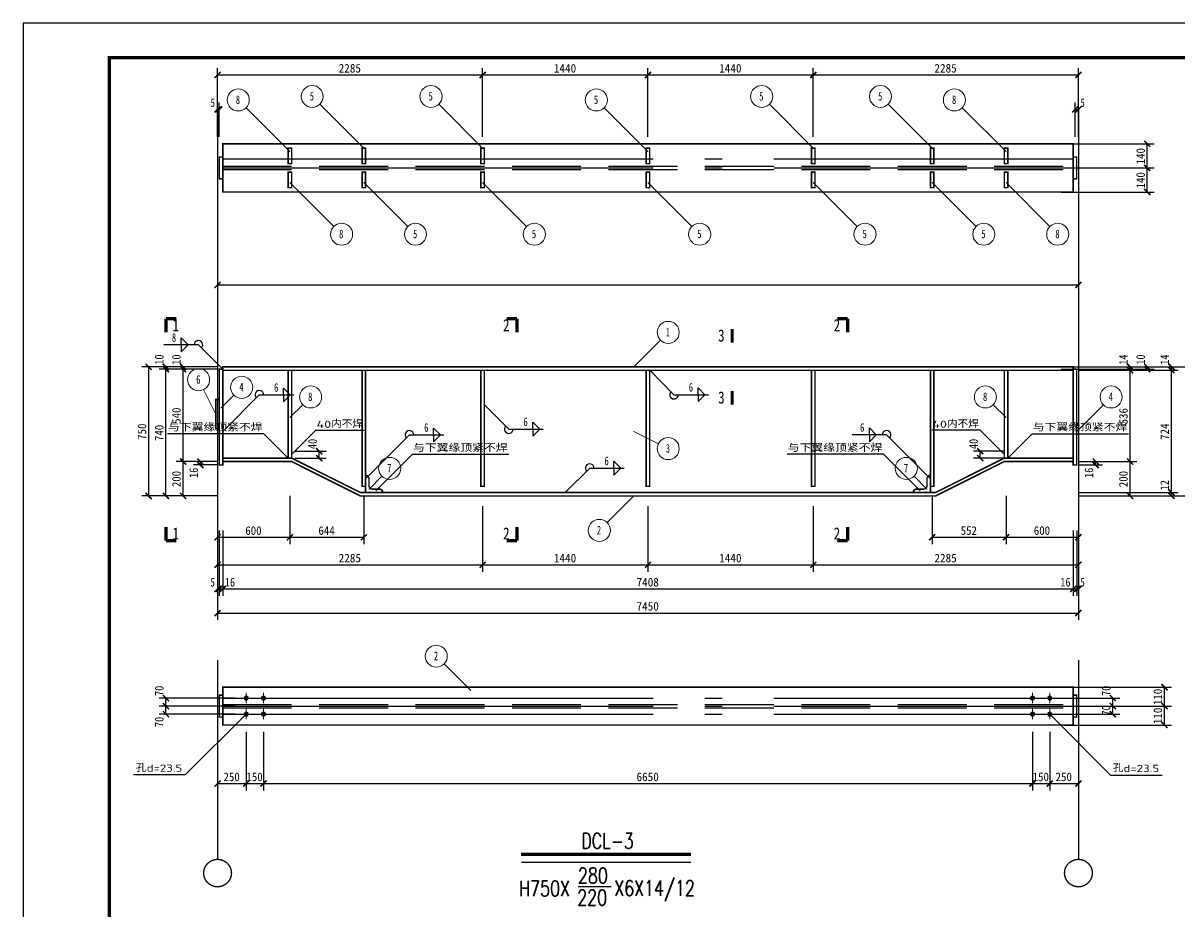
# Model space of a CAD drawing. Extents: x 69728788 to 150163257, y 20675998 to 43663798.
# Drawn here: x 75041786 to 75075370, y 20778925 to 20804739 of the extents above; entities that cross this region are included whole.
import ezdxf
from ezdxf.enums import TextEntityAlignment as Align

# ---------------------------------------------------------------- set-up
doc = ezdxf.new("R2010")
doc.units = 0
doc.header["$LTSCALE"] = 1000
doc.header["$MEASUREMENT"] = 0
doc.linetypes.add('2', pattern=[16, 12.5, -1.5, 0.5, -1.5])
doc.linetypes.add('5', pattern=[5.6, 2, -0.8, 2, -0.8])
doc.layers.get('0').update_dxf_attribs({"linetype": 'CONTINUOUS'})
for name, color, linetype in [('10', 7, 'CONTINUOUS'), ('320', 2, 'CONTINUOUS'), ('AXIS', 3, 'CONTINUOUS'), ('PUB_TITLE', 4, 'CONTINUOUS'), ('TC', 151, 'CONTINUOUS'), ('字符串标注', 253, 'CONTINUOUS'), ('尺寸标注', 253, 'CONTINUOUS'), ('焊缝标注', 253, 'CONTINUOUS'), ('螺栓孔标注', 253, 'CONTINUOUS'), ('详图符号', 253, '2')]:
    doc.layers.add(name, color=color, linetype=linetype)
doc.layers.add('图框外框__细线', color=9, linetype='CONTINUOUS', lineweight=18)
doc.layers.add('编号标注', color=9, linetype='CONTINUOUS', lineweight=18)
doc.styles.add('DIM_FONT', font='SIMPLEX.shx', dxfattribs={"width": 0.8})
doc.styles.add('PkpmHz', font='Pkpmeng', dxfattribs={"width": 0.7, "bigfont": 'hztxt'})

msp = doc.modelspace()

# ---------------------------------------------------------------- linework, layer by layer
at = {"color": 7, "linetype": 'Continuous', "lineweight": -3, "ltscale": 0.5}
msp.add_line((75057902.8, 20779659.7), (75058858, 20779659.7), dxfattribs=at)
at = {"layer": '10', "const_width": 95}
for points in [[(75045930.9, 20796155.7), (75045930.9, 20795755.7)], [(75045930.9, 20796155.7), (75046230.9, 20796155.7)], [(75056127.6, 20796155.7), (75055827.6, 20796155.7)], [(75056127.6, 20796155.7), (75056127.6, 20795755.7)], [(75065727.6, 20796155.7), (75065427.6, 20796155.7)], [(75065727.6, 20796155.7), (75065727.6, 20795755.7)], [(75062371, 20795855.7), (75062371, 20795455.7)], [(75062371, 20793655.7), (75062371, 20794055.7)], [(75045930.9, 20789705.7), (75045930.9, 20790105.7)], [(75056127.6, 20789705.7), (75056127.6, 20790105.7)], [(75065727.6, 20789705.7), (75065727.6, 20790105.7)], [(75045930.9, 20789705.7), (75046230.9, 20789705.7)], [(75056127.6, 20789705.7), (75055827.6, 20789705.7)], [(75065727.6, 20789705.7), (75065427.6, 20789705.7)]]:
    msp.add_lwpolyline(points, dxfattribs=at)
at = {"layer": '320', "color": 253, "linetype": '5'}
for p, q in [((75047580.9, 20800583.3), (75072274.3, 20800583.3)), ((75047580.9, 20800483.3), (75072274.3, 20800483.3)), ((75047580.9, 20784952.3), (75072274.3, 20784952.3)), ((75047580.9, 20784852.3), (75072274.3, 20784852.3))]:
    msp.add_line(p, q, dxfattribs=at)
at = {"layer": '320', "const_width": 45}
for points in [[(75047580.9, 20801233.3), (75072274.3, 20801233.3), (75072274.3, 20799833.3), (75047580.9, 20799833.3), (75047580.9, 20801233.3)], [(75049480.9, 20801108.3), (75049580.9, 20801108.3), (75049580.9, 20800658.3), (75049480.9, 20800658.3), (75049480.9, 20801108.3)], [(75051627.6, 20801108.3), (75051727.6, 20801108.3), (75051727.6, 20800658.3), (75051627.6, 20800658.3), (75051627.6, 20801108.3)], [(75055077.6, 20801108.3), (75055177.6, 20801108.3), (75055177.6, 20800658.3), (75055077.6, 20800658.3), (75055077.6, 20801108.3)], [(75059877.6, 20801108.3), (75059977.6, 20801108.3), (75059977.6, 20800658.3), (75059877.6, 20800658.3), (75059877.6, 20801108.3)], [(75064677.6, 20801108.3), (75064777.6, 20801108.3), (75064777.6, 20800658.3), (75064677.6, 20800658.3), (75064677.6, 20801108.3)], [(75068127.6, 20801108.3), (75068227.6, 20801108.3), (75068227.6, 20800658.3), (75068127.6, 20800658.3), (75068127.6, 20801108.3)], [(75070274.3, 20801108.3), (75070374.3, 20801108.3), (75070374.3, 20800658.3), (75070274.3, 20800658.3), (75070274.3, 20801108.3)], [(75047480.9, 20800850), (75047580.9, 20800850), (75047580.9, 20800216.7), (75047480.9, 20800216.7), (75047480.9, 20800850)], [(75072274.3, 20800850), (75072374.3, 20800850), (75072374.3, 20800216.7), (75072274.3, 20800216.7), (75072274.3, 20800850)], [(75049480.9, 20800408.3), (75049580.9, 20800408.3), (75049580.9, 20799958.3), (75049480.9, 20799958.3), (75049480.9, 20800408.3)], [(75051627.6, 20800408.3), (75051727.6, 20800408.3), (75051727.6, 20799958.3), (75051627.6, 20799958.3), (75051627.6, 20800408.3)], [(75055077.6, 20800408.3), (75055177.6, 20800408.3), (75055177.6, 20799958.3), (75055077.6, 20799958.3), (75055077.6, 20800408.3)], [(75059877.6, 20800408.3), (75059977.6, 20800408.3), (75059977.6, 20799958.3), (75059877.6, 20799958.3), (75059877.6, 20800408.3)], [(75064677.6, 20800408.3), (75064777.6, 20800408.3), (75064777.6, 20799958.3), (75064677.6, 20799958.3), (75064677.6, 20800408.3)], [(75068127.6, 20800408.3), (75068227.6, 20800408.3), (75068227.6, 20799958.3), (75068127.6, 20799958.3), (75068127.6, 20800408.3)], [(75070274.3, 20800408.3), (75070374.3, 20800408.3), (75070374.3, 20799958.3), (75070274.3, 20799958.3), (75070274.3, 20800408.3)], [(75047480.9, 20794685.7), (75047580.9, 20794685.7), (75047580.9, 20791905.7), (75047480.9, 20791905.7), (75047480.9, 20794685.7)], [(75047580.9, 20794755.7), (75072274.3, 20794755.7), (75072274.3, 20794655.7), (75047580.9, 20794655.7), (75047580.9, 20794755.7)], [(75072274.3, 20794685.7), (75072374.3, 20794685.7), (75072374.3, 20791905.7), (75072274.3, 20791905.7), (75072274.3, 20794685.7)], [(75049480.9, 20794655.7), (75049580.9, 20794655.7), (75049580.9, 20792105.7), (75049480.9, 20792105.7), (75049480.9, 20794655.7)], [(75051627.6, 20794655.7), (75051727.6, 20794655.7), (75051727.6, 20791285.7), (75051627.6, 20791285.7), (75051627.6, 20794655.7)], [(75055077.6, 20794655.7), (75055177.6, 20794655.7), (75055177.6, 20791285.7), (75055077.6, 20791285.7), (75055077.6, 20794655.7)], [(75059877.6, 20794655.7), (75059977.6, 20794655.7), (75059977.6, 20791285.7), (75059877.6, 20791285.7), (75059877.6, 20794655.7)], [(75064677.6, 20794655.7), (75064777.6, 20794655.7), (75064777.6, 20791285.7), (75064677.6, 20791285.7), (75064677.6, 20794655.7)], [(75068127.6, 20794655.7), (75068227.6, 20794655.7), (75068227.6, 20791285.7), (75068127.6, 20791285.7), (75068127.6, 20794655.7)], [(75070274.3, 20794655.7), (75070374.3, 20794655.7), (75070374.3, 20792105.7), (75070274.3, 20792105.7), (75070274.3, 20794655.7)], [(75047380.9, 20793805.7), (75047480.9, 20793805.7), (75047480.9, 20792955.7), (75047380.9, 20792955.7), (75047380.9, 20793805.7)], [(75047580.9, 20792105.7), (75049580.9, 20792105.7), (75051577.6, 20791105.7), (75068277.6, 20791105.7), (75070274.3, 20792105.7), (75072274.3, 20792105.7), (75072274.3, 20792005.7), (75070274.3, 20792005.7), (75068277.6, 20791005.7), (75051577.6, 20791005.7), (75049580.9, 20792005.7), (75047580.9, 20792005.7), (75047580.9, 20792105.7)], [(75047580.9, 20785452.3), (75072274.3, 20785452.3), (75072274.3, 20784352.3), (75047580.9, 20784352.3), (75047580.9, 20785452.3)], [(75047480.9, 20785219), (75047580.9, 20785219), (75047580.9, 20784585.6), (75047480.9, 20784585.6), (75047480.9, 20785219)], [(75072274.3, 20785219), (75072374.3, 20785219), (75072374.3, 20784585.6), (75072274.3, 20784585.6), (75072274.3, 20785219)]]:
    msp.add_lwpolyline(points, dxfattribs=at)
at = {"layer": 'AXIS', "color": 3}
msp.add_line((75056254.1, 20780369), (75061166.9, 20780369), dxfattribs=at)
at = {"layer": 'AXIS', "color": 3, "const_width": 100}
msp.add_lwpolyline([(75056241.1, 20780594.7), (75061172.7, 20780594.7)], dxfattribs=at)
at = {"layer": 'PUB_TITLE'}
msp.add_lwpolyline([(75041786, 20762739), (75130986, 20762739), (75130986, 20804739), (75041786, 20804739)], close=True, dxfattribs=at)
at = {"layer": 'PUB_TITLE', "const_width": 100}
msp.add_lwpolyline([(75044286, 20763739), (75129986, 20763739), (75129986, 20803739), (75044286, 20803739)], close=True, dxfattribs=at)
at = {"layer": '图框外框__细线', "color": 2, "const_width": 45}
for points in [[(75051727.6, 20791105.7), (75051727.6, 20791605.7)], [(75051827.6, 20791305.7), (75051827.6, 20791505.7)], [(75068027.6, 20791305.7), (75068027.6, 20791505.7)], [(75068127.6, 20791105.7), (75068127.6, 20791605.7)], [(75051727.6, 20791105.7), (75052227.6, 20791105.7)], [(75052127.6, 20791205.7), (75051927.6, 20791205.7)], [(75068127.6, 20791105.7), (75067627.6, 20791105.7)], [(75067727.6, 20791205.7), (75067927.6, 20791205.7)]]:
    msp.add_lwpolyline(points, dxfattribs=at)
at = {"layer": '图框外框__细线', "const_width": 45}
for points in [[(75051827.6, 20791505.7, 0.4142136), (75051727.6, 20791605.7, 0.4142136)], [(75068127.6, 20791605.7, 0.4142136), (75068027.6, 20791505.7, 0.4142136)], [(75051827.6, 20791305.7, 0.4142135), (75051927.6, 20791205.7, 0.4142135)], [(75052227.6, 20791105.7, 0.4142136), (75052127.6, 20791205.7, 0.4142136)], [(75067727.6, 20791205.7, 0.4142136), (75067627.6, 20791105.7, 0.4142136)], [(75067927.6, 20791205.7, 0.4142136), (75068027.6, 20791305.7, 0.4142136)]]:
    msp.add_lwpolyline(points, format="xyb", dxfattribs=at)
at = {"layer": '字符串标注'}
for p, q in [((75048773.8, 20792812.8), (75045973.8, 20792812.8)), ((75049480.9, 20792105.7), (75048773.8, 20792812.8)), ((75049580.9, 20792205.7), (75050288, 20792912.8)), ((75050288, 20792912.8), (75051688, 20792912.8)), ((75069567.2, 20792912.8), (75068167.2, 20792912.8)), ((75070274.3, 20792205.7), (75069567.2, 20792912.8)), ((75070374.3, 20792105.7), (75071081.4, 20792812.8)), ((75071081.4, 20792812.8), (75073881.4, 20792812.8)), ((75052027.6, 20791155.7), (75053088.3, 20792216.4)), ((75053088.3, 20792216.4), (75055888.3, 20792216.4)), ((75066766.9, 20792216.4), (75063966.9, 20792216.4)), ((75067827.6, 20791155.7), (75066766.9, 20792216.4))]:
    msp.add_line(p, q, dxfattribs=at)
at = {"layer": '字符串标注', "const_width": 10}
for points in [[(75049485.9, 20792105.7, 1), (75049475.9, 20792105.7, 1), (75049485.9, 20792105.7, 1)], [(75049585.9, 20792205.7, 1), (75049575.9, 20792205.7, 1), (75049585.9, 20792205.7, 1)], [(75070279.3, 20792205.7, 1), (75070269.3, 20792205.7, 1), (75070279.3, 20792205.7, 1)], [(75070379.3, 20792105.7, 1), (75070369.3, 20792105.7, 1), (75070379.3, 20792105.7, 1)], [(75052032.6, 20791155.7, 1), (75052022.6, 20791155.7, 1), (75052032.6, 20791155.7, 1)], [(75067832.6, 20791155.7, 1), (75067822.6, 20791155.7, 1), (75067832.6, 20791155.7, 1)]]:
    msp.add_lwpolyline(points, format="xyb", dxfattribs=at)
at = {"layer": '尺寸标注'}
for p, q in [((75047430.9, 20801433.3), (75047430.9, 20803433.3)), ((75047430.9, 20803233.3), (75055127.6, 20803233.3)), ((75055127.6, 20801433.3), (75055127.6, 20803433.3)), ((75055127.6, 20801433.3), (75055127.6, 20803433.3)), ((75055127.6, 20803233.3), (75059927.6, 20803233.3)), ((75059927.6, 20801433.3), (75059927.6, 20803433.3)), ((75059927.6, 20801433.3), (75059927.6, 20803433.3)), ((75059927.6, 20803233.3), (75064727.6, 20803233.3)), ((75064727.6, 20801433.3), (75064727.6, 20803433.3)), ((75064727.6, 20801433.3), (75064727.6, 20803433.3)), ((75064727.6, 20803233.3), (75072424.3, 20803233.3)), ((75072424.3, 20801433.3), (75072424.3, 20803433.3)), ((75047430.9, 20801433.3), (75047430.9, 20802433.3)), ((75047480.9, 20801433.3), (75047480.9, 20802433.3)), ((75047480.9, 20801433.3), (75047480.9, 20802433.3)), ((75072327.6, 20801433.3), (75072327.6, 20802433.3)), ((75072327.6, 20801433.3), (75072327.6, 20802433.3)), ((75072424.3, 20801433.3), (75072424.3, 20802433.3)), ((75047430.9, 20802233.3), (75047480.9, 20802233.3)), ((75072327.6, 20802233.3), (75072424.3, 20802233.3)), ((75071924.3, 20801233.3), (75074624.3, 20801233.3)), ((75072224.3, 20801233.3), (75074124.3, 20801233.3)), ((75074424.3, 20800533.3), (75074424.3, 20801233.3)), ((75071924.3, 20800533.3), (75074624.3, 20800533.3)), ((75071924.3, 20800533.3), (75074624.3, 20800533.3)), ((75072224.3, 20800533.3), (75074124.3, 20800533.3)), ((75074424.3, 20799833.3), (75074424.3, 20800533.3)), ((75071924.3, 20799833.3), (75074624.3, 20799833.3)), ((75047430.9, 20799633.3), (75047430.9, 20796933.3)), ((75072424.3, 20799633.3), (75072424.3, 20796933.3)), ((75047430.9, 20797133.3), (75049127.6, 20797133.3)), ((75049127.6, 20797133.3), (75051527.6, 20797133.3)), ((75051527.6, 20797133.3), (75070324.3, 20797133.3)), ((75070324.3, 20797133.3), (75072424.3, 20797133.3)), ((75047430.9, 20794755.7), (75045230.9, 20794755.7)), ((75045430.9, 20791005.7), (75045430.9, 20794755.7)), ((75047430.9, 20794755.7), (75045730.9, 20794755.7)), ((75045930.9, 20794685.7), (75045930.9, 20794755.7)), ((75047430.9, 20794755.7), (75046230.9, 20794755.7)), ((75046430.9, 20794685.7), (75046430.9, 20794755.7)), ((75071924.3, 20794755.7), (75074624.3, 20794755.7)), ((75072424.3, 20794755.7), (75075324.3, 20794755.7)), ((75072424.3, 20794755.7), (75074124.3, 20794755.7)), ((75072924.3, 20794755.7), (75076124.3, 20794755.7)), ((75073924.3, 20794655.7), (75073924.3, 20794755.7)), ((75074424.3, 20794685.7), (75074424.3, 20794755.7)), ((75075124.3, 20794655.7), (75075124.3, 20794755.7)), ((75047430.9, 20794685.7), (75045730.9, 20794685.7)), ((75047430.9, 20794685.7), (75045730.9, 20794685.7)), ((75045930.9, 20791005.7), (75045930.9, 20794685.7)), ((75047430.9, 20794685.7), (75046230.9, 20794685.7)), ((75047430.9, 20794685.7), (75046230.9, 20794685.7)), ((75046430.9, 20792005.7), (75046430.9, 20794685.7)), ((75071924.3, 20794685.7), (75074624.3, 20794685.7)), ((75072424.3, 20794655.7), (75075324.3, 20794655.7)), ((75072424.3, 20794655.7), (75075324.3, 20794655.7)), ((75072424.3, 20794655.7), (75074124.3, 20794655.7)), ((75072424.3, 20794655.7), (75074124.3, 20794655.7)), ((75073924.3, 20792005.7), (75073924.3, 20794655.7)), ((75075124.3, 20791105.7), (75075124.3, 20794655.7)), ((75049680.9, 20792305.7), (75050580.9, 20792305.7)), ((75049680.9, 20792105.7), (75050580.9, 20792105.7)), ((75050380.9, 20792105.7), (75050380.9, 20792305.7)), ((75070274.3, 20792305.7), (75069374.3, 20792305.7)), ((75070274.3, 20792105.7), (75069374.3, 20792105.7)), ((75069574.3, 20792105.7), (75069574.3, 20792305.7)), ((75047430.9, 20792005.7), (75046230.9, 20792005.7)), ((75047430.9, 20792005.7), (75046230.9, 20792005.7)), ((75046430.9, 20791005.7), (75046430.9, 20792005.7)), ((75047430.9, 20792005.7), (75046730.9, 20792005.7)), ((75047430.9, 20791905.7), (75046730.9, 20791905.7)), ((75046930.9, 20791905.7), (75046930.9, 20792005.7)), ((75072424.3, 20792005.7), (75074124.3, 20792005.7)), ((75072424.3, 20792005.7), (75074124.3, 20792005.7)), ((75072424.3, 20792005.7), (75073124.3, 20792005.7)), ((75072424.3, 20791905.7), (75073124.3, 20791905.7)), ((75072924.3, 20791905.7), (75072924.3, 20792005.7)), ((75073924.3, 20791005.7), (75073924.3, 20792005.7)), ((75072424.3, 20791105.7), (75075324.3, 20791105.7)), ((75072424.3, 20791105.7), (75075324.3, 20791105.7)), ((75075124.3, 20791005.7), (75075124.3, 20791105.7)), ((75047430.9, 20791005.7), (75045230.9, 20791005.7)), ((75047430.9, 20791005.7), (75045730.9, 20791005.7)), ((75047430.9, 20791005.7), (75046230.9, 20791005.7)), ((75047430.9, 20791005.7), (75047430.9, 20789605.7)), ((75047430.9, 20790705.7), (75047430.9, 20788805.7)), ((75049530.9, 20791005.7), (75049530.9, 20789605.7)), ((75049530.9, 20791005.7), (75049530.9, 20789605.7)), ((75051677.6, 20791005.7), (75051677.6, 20789605.7)), ((75055127.6, 20790705.7), (75055127.6, 20788805.7)), ((75055127.6, 20790705.7), (75055127.6, 20788805.7)), ((75059927.6, 20790705.7), (75059927.6, 20788805.7)), ((75059927.6, 20790705.7), (75059927.6, 20788805.7)), ((75064727.6, 20790705.7), (75064727.6, 20788805.7)), ((75064727.6, 20790705.7), (75064727.6, 20788805.7)), ((75068177.6, 20791005.7), (75068177.6, 20789605.7)), ((75070324.3, 20791005.7), (75070324.3, 20789605.7)), ((75070324.3, 20791005.7), (75070324.3, 20789605.7)), ((75072424.3, 20791005.7), (75072424.3, 20789605.7)), ((75072424.3, 20791005.7), (75075324.3, 20791005.7)), ((75072424.3, 20791005.7), (75074124.3, 20791005.7)), ((75072424.3, 20790705.7), (75072424.3, 20788805.7)), ((75072924.3, 20791005.7), (75076124.3, 20791005.7)), ((75047430.9, 20790005.7), (75047430.9, 20788105.7)), ((75047480.9, 20790005.7), (75047480.9, 20788105.7)), ((75047480.9, 20790005.7), (75047480.9, 20788105.7)), ((75047580.9, 20790005.7), (75047580.9, 20788105.7)), ((75047580.9, 20790005.7), (75047580.9, 20788105.7)), ((75072274.3, 20790005.7), (75072274.3, 20788105.7)), ((75072274.3, 20790005.7), (75072274.3, 20788105.7)), ((75072374.3, 20790005.7), (75072374.3, 20788105.7)), ((75072374.3, 20790005.7), (75072374.3, 20788105.7)), ((75072424.3, 20790005.7), (75072424.3, 20788105.7)), ((75047430.9, 20789805.7), (75049530.9, 20789805.7)), ((75049530.9, 20789805.7), (75051677.6, 20789805.7)), ((75068177.6, 20789805.7), (75070324.3, 20789805.7)), ((75070324.3, 20789805.7), (75072424.3, 20789805.7)), ((75047430.9, 20789305.7), (75047430.9, 20787405.7)), ((75047430.9, 20789005.7), (75055127.6, 20789005.7)), ((75055127.6, 20789005.7), (75059927.6, 20789005.7)), ((75059927.6, 20789005.7), (75064727.6, 20789005.7)), ((75064727.6, 20789005.7), (75072424.3, 20789005.7)), ((75072424.3, 20789305.7), (75072424.3, 20787405.7)), ((75047430.9, 20788305.7), (75047480.9, 20788305.7)), ((75047480.9, 20788305.7), (75047580.9, 20788305.7)), ((75047580.9, 20788305.7), (75072274.3, 20788305.7)), ((75072274.3, 20788305.7), (75072374.3, 20788305.7)), ((75072374.3, 20788305.7), (75072424.3, 20788305.7)), ((75047430.9, 20787605.7), (75072424.3, 20787605.7)), ((75072024.3, 20785452.3), (75075124.3, 20785452.3)), ((75074924.3, 20784902.3), (75074924.3, 20785452.3)), ((75047930.9, 20785135.6), (75045730.9, 20785135.6)), ((75045930.9, 20784902.3), (75045930.9, 20785135.6)), ((75071924.3, 20785135.6), (75073624.3, 20785135.6)), ((75073424.3, 20784902.3), (75073424.3, 20785135.6)), ((75047930.9, 20784902.3), (75045730.9, 20784902.3)), ((75047930.9, 20784902.3), (75045730.9, 20784902.3)), ((75047930.9, 20784669), (75045730.9, 20784669)), ((75045930.9, 20784669), (75045930.9, 20784902.3)), ((75071924.3, 20784902.3), (75073624.3, 20784902.3)), ((75071924.3, 20784902.3), (75073624.3, 20784902.3)), ((75071924.3, 20784669), (75073624.3, 20784669)), ((75072024.3, 20784902.3), (75075124.3, 20784902.3)), ((75072024.3, 20784902.3), (75075124.3, 20784902.3)), ((75073424.3, 20784669), (75073424.3, 20784902.3)), ((75074924.3, 20784352.3), (75074924.3, 20784902.3)), ((75072024.3, 20784352.3), (75075124.3, 20784352.3)), ((75047430.9, 20784152.3), (75047430.9, 20782452.3)), ((75048264.3, 20784152.3), (75048264.3, 20782452.3)), ((75048264.3, 20784152.3), (75048264.3, 20782452.3)), ((75048764.3, 20784152.3), (75048764.3, 20782452.3)), ((75048764.3, 20784152.3), (75048764.3, 20782452.3)), ((75071090.9, 20784152.3), (75071090.9, 20782452.3)), ((75071090.9, 20784152.3), (75071090.9, 20782452.3)), ((75071590.9, 20784152.3), (75071590.9, 20782452.3)), ((75071590.9, 20784152.3), (75071590.9, 20782452.3)), ((75072424.3, 20784152.3), (75072424.3, 20782452.3)), ((75047430.9, 20782652.3), (75048264.3, 20782652.3)), ((75048264.3, 20782652.3), (75048764.3, 20782652.3)), ((75048764.3, 20782652.3), (75071090.9, 20782652.3)), ((75071090.9, 20782652.3), (75071590.9, 20782652.3)), ((75071590.9, 20782652.3), (75072424.3, 20782652.3))]:
    msp.add_line(p, q, dxfattribs=at)
at = {"layer": '尺寸标注', "const_width": 45}
for points in [[(75047342.5, 20803144.9), (75047519.3, 20803321.7)], [(75055039.2, 20803144.9), (75055216, 20803321.7)], [(75055039.2, 20803144.9), (75055216, 20803321.7)], [(75059839.2, 20803144.9), (75060016, 20803321.7)], [(75059839.2, 20803144.9), (75060016, 20803321.7)], [(75064639.2, 20803144.9), (75064816, 20803321.7)], [(75064639.2, 20803144.9), (75064816, 20803321.7)], [(75072335.9, 20803144.9), (75072512.7, 20803321.7)], [(75047342.5, 20802144.9), (75047519.3, 20802321.7)], [(75047392.5, 20802144.9), (75047569.3, 20802321.7)], [(75047392.5, 20802144.9), (75047569.3, 20802321.7)], [(75072239.2, 20802144.9), (75072416, 20802321.7)], [(75072239.2, 20802144.9), (75072416, 20802321.7)], [(75072335.9, 20802144.9), (75072512.7, 20802321.7)], [(75074335.9, 20801321.7), (75074512.7, 20801144.9)], [(75074335.9, 20800621.7), (75074512.7, 20800444.9)], [(75074335.9, 20800621.7), (75074512.7, 20800444.9)], [(75074335.9, 20799921.7), (75074512.7, 20799744.9)], [(75047342.5, 20797044.9), (75047519.3, 20797221.7)], [(75072335.9, 20797044.9), (75072512.7, 20797221.7)], [(75045342.5, 20794844.1), (75045519.3, 20794667.3)], [(75045842.5, 20794844.1), (75046019.3, 20794667.3)], [(75045842.5, 20794774.1), (75046019.3, 20794597.3)], [(75045842.5, 20794774.1), (75046019.3, 20794597.3)], [(75046342.5, 20794844.1), (75046519.3, 20794667.3)], [(75046342.5, 20794774.1), (75046519.3, 20794597.3)], [(75046342.5, 20794774.1), (75046519.3, 20794597.3)], [(75073835.9, 20794844.1), (75074012.7, 20794667.3)], [(75073835.9, 20794744.1), (75074012.7, 20794567.3)], [(75073835.9, 20794744.1), (75074012.7, 20794567.3)], [(75074335.9, 20794844.1), (75074512.7, 20794667.3)], [(75074335.9, 20794774.1), (75074512.7, 20794597.3)], [(75075035.9, 20794844.1), (75075212.7, 20794667.3)], [(75075035.9, 20794744.1), (75075212.7, 20794567.3)], [(75075035.9, 20794744.1), (75075212.7, 20794567.3)], [(75050292.5, 20792394.1), (75050469.3, 20792217.3)], [(75069485.9, 20792394.1), (75069662.7, 20792217.3)], [(75046342.5, 20792094.1), (75046519.3, 20791917.3)], [(75046342.5, 20792094.1), (75046519.3, 20791917.3)], [(75046842.5, 20792094.1), (75047019.3, 20791917.3)], [(75046842.5, 20791994.1), (75047019.3, 20791817.3)], [(75050292.5, 20792194.1), (75050469.3, 20792017.3)], [(75069485.9, 20792194.1), (75069662.7, 20792017.3)], [(75072835.9, 20792094.1), (75073012.7, 20791917.3)], [(75072835.9, 20791994.1), (75073012.7, 20791817.3)], [(75073835.9, 20792094.1), (75074012.7, 20791917.3)], [(75073835.9, 20792094.1), (75074012.7, 20791917.3)], [(75045342.5, 20791094.1), (75045519.3, 20790917.3)], [(75045842.5, 20791094.1), (75046019.3, 20790917.3)], [(75046342.5, 20791094.1), (75046519.3, 20790917.3)], [(75073835.9, 20791094.1), (75074012.7, 20790917.3)], [(75075035.9, 20791194.1), (75075212.7, 20791017.3)], [(75075035.9, 20791194.1), (75075212.7, 20791017.3)], [(75075035.9, 20791094.1), (75075212.7, 20790917.3)], [(75047342.5, 20789717.3), (75047519.3, 20789894.1)], [(75049442.5, 20789717.3), (75049619.3, 20789894.1)], [(75049442.5, 20789717.3), (75049619.3, 20789894.1)], [(75051589.2, 20789717.3), (75051766, 20789894.1)], [(75068089.2, 20789717.3), (75068266, 20789894.1)], [(75070235.9, 20789717.3), (75070412.7, 20789894.1)], [(75070235.9, 20789717.3), (75070412.7, 20789894.1)], [(75072335.9, 20789717.3), (75072512.7, 20789894.1)], [(75047342.5, 20788917.3), (75047519.3, 20789094.1)], [(75055039.2, 20788917.3), (75055216, 20789094.1)], [(75055039.2, 20788917.3), (75055216, 20789094.1)], [(75059839.2, 20788917.3), (75060016, 20789094.1)], [(75059839.2, 20788917.3), (75060016, 20789094.1)], [(75064639.2, 20788917.3), (75064816, 20789094.1)], [(75064639.2, 20788917.3), (75064816, 20789094.1)], [(75072335.9, 20788917.3), (75072512.7, 20789094.1)], [(75047342.5, 20788217.3), (75047519.3, 20788394.1)], [(75047392.5, 20788217.3), (75047569.3, 20788394.1)], [(75047392.5, 20788217.3), (75047569.3, 20788394.1)], [(75047492.5, 20788217.3), (75047669.3, 20788394.1)], [(75047492.5, 20788217.3), (75047669.3, 20788394.1)], [(75072185.9, 20788217.3), (75072362.7, 20788394.1)], [(75072185.9, 20788217.3), (75072362.7, 20788394.1)], [(75072285.9, 20788217.3), (75072462.7, 20788394.1)], [(75072285.9, 20788217.3), (75072462.7, 20788394.1)], [(75072335.9, 20788217.3), (75072512.7, 20788394.1)], [(75047342.5, 20787517.3), (75047519.3, 20787694.1)], [(75072335.9, 20787517.3), (75072512.7, 20787694.1)], [(75074835.9, 20785540.7), (75075012.7, 20785363.9)], [(75045842.5, 20785224), (75046019.3, 20785047.3)], [(75045842.5, 20784990.7), (75046019.3, 20784813.9)], [(75045842.5, 20784990.7), (75046019.3, 20784813.9)], [(75073335.9, 20785224), (75073512.7, 20785047.3)], [(75073335.9, 20784990.7), (75073512.7, 20784813.9)], [(75073335.9, 20784990.7), (75073512.7, 20784813.9)], [(75074835.9, 20784990.7), (75075012.7, 20784813.9)], [(75074835.9, 20784990.7), (75075012.7, 20784813.9)], [(75045842.5, 20784757.4), (75046019.3, 20784580.6)], [(75073335.9, 20784757.4), (75073512.7, 20784580.6)], [(75074835.9, 20784440.7), (75075012.7, 20784263.9)], [(75047342.5, 20782563.9), (75047519.3, 20782740.7)], [(75048175.9, 20782563.9), (75048352.7, 20782740.7)], [(75048175.9, 20782563.9), (75048352.7, 20782740.7)], [(75048675.9, 20782563.9), (75048852.7, 20782740.7)], [(75048675.9, 20782563.9), (75048852.7, 20782740.7)], [(75071002.5, 20782563.9), (75071179.3, 20782740.7)], [(75071002.5, 20782563.9), (75071179.3, 20782740.7)], [(75071502.5, 20782563.9), (75071679.3, 20782740.7)], [(75071502.5, 20782563.9), (75071679.3, 20782740.7)], [(75072335.9, 20782563.9), (75072512.7, 20782740.7)]]:
    msp.add_lwpolyline(points, dxfattribs=at)
at = {"layer": '焊缝标注'}
for p, q in [((75046874.7, 20795393.7), (75045874.7, 20795393.7)), ((75046574.7, 20795393.7), (75046374.7, 20795593.7)), ((75046374.7, 20795393.7), (75046374.7, 20795593.7)), ((75046574.7, 20795393.7), (75046374.7, 20795193.7)), ((75046374.7, 20795393.7), (75046374.7, 20795193.7)), ((75047580.9, 20794685.7), (75046874.7, 20795393.7)), ((75059977.6, 20794655.7), (75060682.7, 20793946.6)), ((75049342, 20794140.9), (75049542, 20793940.9)), ((75049342, 20793940.9), (75049342, 20794140.9)), ((75061382.7, 20794146.6), (75061582.7, 20793946.6)), ((75061382.7, 20793946.6), (75061382.7, 20794146.6)), ((75047580.9, 20792880.7), (75048642, 20793940.9)), ((75048642, 20793940.9), (75049642, 20793940.9)), ((75049342, 20793740.9), (75049542, 20793940.9)), ((75049342, 20793940.9), (75049342, 20793740.9)), ((75060682.7, 20793946.6), (75061682.7, 20793946.6)), ((75061382.7, 20793746.6), (75061582.7, 20793946.6)), ((75061382.7, 20793946.6), (75061382.7, 20793746.6)), ((75055177.6, 20793655.7), (75055882.7, 20792946.6)), ((75056582.7, 20793146.6), (75056782.7, 20792946.6)), ((75056582.7, 20792946.6), (75056582.7, 20793146.6)), ((75051727.6, 20791505.7), (75053000.9, 20792778)), ((75053000.9, 20792778), (75054000.9, 20792778)), ((75053700.9, 20792978), (75053900.9, 20792778)), ((75053700.9, 20792778), (75053700.9, 20792978)), ((75053700.9, 20792578), (75053900.9, 20792778)), ((75053700.9, 20792778), (75053700.9, 20792578)), ((75055882.7, 20792946.6), (75056882.7, 20792946.6)), ((75056582.7, 20792746.6), (75056782.7, 20792946.6)), ((75056582.7, 20792946.6), (75056582.7, 20792746.6)), ((75066856.3, 20792780), (75065856.3, 20792780)), ((75066556.3, 20792780), (75066356.3, 20792980)), ((75066356.3, 20792780), (75066356.3, 20792980)), ((75066556.3, 20792780), (75066356.3, 20792580)), ((75066356.3, 20792780), (75066356.3, 20792580)), ((75068127.6, 20791505.7), (75066856.3, 20792780)), ((75057527.6, 20791105.7), (75058235, 20791812.5)), ((75058235, 20791812.5), (75059235, 20791812.5)), ((75058935, 20792012.5), (75059135, 20791812.5)), ((75058935, 20791812.5), (75058935, 20792012.5)), ((75058935, 20791612.5), (75059135, 20791812.5)), ((75058935, 20791812.5), (75058935, 20791612.5))]:
    msp.add_line(p, q, dxfattribs=at)
at = {"layer": '焊缝标注', "const_width": 75}
for points in [[(75048301.8, 20785135.6, 1), (75048226.8, 20785135.6, 1), (75048301.8, 20785135.6, 1)], [(75048301.8, 20785135.6, 1), (75048226.8, 20785135.6, 1), (75048301.8, 20785135.6, 1)], [(75048801.8, 20785135.6, 1), (75048726.8, 20785135.6, 1), (75048801.8, 20785135.6, 1)], [(75048801.8, 20785135.6, 1), (75048726.8, 20785135.6, 1), (75048801.8, 20785135.6, 1)], [(75071128.4, 20785135.6, 1), (75071053.4, 20785135.6, 1), (75071128.4, 20785135.6, 1)], [(75071128.4, 20785135.6, 1), (75071053.4, 20785135.6, 1), (75071128.4, 20785135.6, 1)], [(75071628.4, 20785135.6, 1), (75071553.4, 20785135.6, 1), (75071628.4, 20785135.6, 1)], [(75071628.4, 20785135.6, 1), (75071553.4, 20785135.6, 1), (75071628.4, 20785135.6, 1)], [(75048301.8, 20784669, 1), (75048226.8, 20784669, 1), (75048301.8, 20784669, 1)], [(75048301.8, 20784669, 1), (75048226.8, 20784669, 1), (75048301.8, 20784669, 1)], [(75048801.8, 20784669, 1), (75048726.8, 20784669, 1), (75048801.8, 20784669, 1)], [(75048801.8, 20784669, 1), (75048726.8, 20784669, 1), (75048801.8, 20784669, 1)], [(75071128.4, 20784669, 1), (75071053.4, 20784669, 1), (75071128.4, 20784669, 1)], [(75071128.4, 20784669, 1), (75071053.4, 20784669, 1), (75071128.4, 20784669, 1)], [(75071628.4, 20784669, 1), (75071553.4, 20784669, 1), (75071628.4, 20784669, 1)], [(75071628.4, 20784669, 1), (75071553.4, 20784669, 1), (75071628.4, 20784669, 1)]]:
    msp.add_lwpolyline(points, format="xyb", dxfattribs=at)
at = {"layer": '焊缝标注'}
for centre, start, end in [((75046874.7, 20795393.7), 314.93158, 180), ((75048642, 20793940.9), 0, 224.97719), ((75060682.7, 20793946.6), 134.84034, 0), ((75055882.7, 20792946.6), 134.84034, 0), ((75053000.9, 20792778), 0, 224.97719), ((75066856.3, 20792780), 314.93155, 180), ((75058235, 20791812.5), 0, 224.97719)]:
    msp.add_arc(centre, 125, start, end, dxfattribs=at)
for points in [[(75047580.9, 20794685.7), (75047520.9, 20794767.1), (75047499.7, 20794745.9)], [(75059977.6, 20794655.7), (75060037.5, 20794574.2), (75060058.7, 20794595.4)], [(75055177.6, 20793655.7), (75055237.5, 20793574.2), (75055258.7, 20793595.4)], [(75047580.9, 20792880.7), (75047662.3, 20792940.8), (75047641.1, 20792962)], [(75051727.6, 20791505.7), (75051808.9, 20791565.8), (75051787.7, 20791587)], [(75068127.6, 20791505.7), (75068067.6, 20791587.1), (75068046.4, 20791565.9)], [(75057527.6, 20791105.7), (75057608.9, 20791165.8), (75057587.7, 20791187)]]:
    msp.add_solid(points, dxfattribs=at)
at = {"layer": '编号标注'}
for p, q in [((75049530.9, 20801008.3), (75048257.2, 20802282.1)), ((75051677.6, 20801108.3), (75050403.9, 20802382.1)), ((75055127.6, 20801108.3), (75053853.9, 20802382.1)), ((75059927.6, 20801008.3), (75058653.9, 20802282.1)), ((75064727.6, 20801108.3), (75063453.9, 20802382.1)), ((75068177.6, 20801108.3), (75066903.9, 20802382.1)), ((75070324.3, 20801008.3), (75069050.5, 20802282.1)), ((75049110.9, 20800800), (75049410.9, 20800800)), ((75049110.9, 20800800), (75049410.9, 20800800)), ((75070444.3, 20800800), (75070744.3, 20800800)), ((75049530.9, 20800108.3), (75050804.7, 20798834.6)), ((75051677.6, 20800108.3), (75052951.3, 20798834.6)), ((75055127.6, 20800108.3), (75056401.3, 20798834.6)), ((75059927.6, 20800108.3), (75061201.3, 20798834.6)), ((75064727.6, 20800108.3), (75066001.3, 20798834.6)), ((75068177.6, 20800108.3), (75069451.3, 20798834.6)), ((75070324.3, 20800108.3), (75071598, 20798834.6)), ((75059514.3, 20794755.7), (75060288, 20795529.4)), ((75047380.9, 20793380.7), (75047024, 20794094.5)), ((75047530.9, 20793560.7), (75047904.7, 20793934.4)), ((75049530.9, 20793280.7), (75049904.7, 20793654.4)), ((75070324.3, 20793280.7), (75069950.5, 20793654.4)), ((75072374.3, 20792880.7), (75073148, 20793654.4)), ((75059514.3, 20792880.7), (75060228, 20792523.8)), ((75051827.6, 20791205.7), (75052201.3, 20791579.4)), ((75068027.6, 20791205.7), (75067653.9, 20791579.4)), ((75059514.3, 20791005.7), (75058740.5, 20790232)), ((75054780.9, 20785352.3), (75054007.2, 20786126)), ((75048114.3, 20785135.6), (75048414.3, 20785135.6)), ((75048264.3, 20785285.6), (75048264.3, 20784985.6)), ((75048614.3, 20785135.6), (75048914.3, 20785135.6)), ((75048764.3, 20785285.6), (75048764.3, 20784985.6)), ((75070940.9, 20785135.6), (75071240.9, 20785135.6)), ((75071090.9, 20785285.6), (75071090.9, 20784985.6)), ((75071440.9, 20785135.6), (75071740.9, 20785135.6)), ((75071590.9, 20785285.6), (75071590.9, 20784985.6)), ((75048114.3, 20784669), (75048414.3, 20784669)), ((75048264.3, 20784819), (75048264.3, 20784519)), ((75048614.3, 20784669), (75048914.3, 20784669)), ((75048764.3, 20784819), (75048764.3, 20784519)), ((75070940.9, 20784669), (75071240.9, 20784669)), ((75071090.9, 20784819), (75071090.9, 20784519)), ((75071440.9, 20784669), (75071740.9, 20784669)), ((75071590.9, 20784819), (75071590.9, 20784519))]:
    msp.add_line(p, q, dxfattribs=at)
at = {"layer": '编号标注', "const_width": 10}
for points in [[(75051682.6, 20801108.3, 1), (75051672.6, 20801108.3, 1), (75051682.6, 20801108.3, 1)], [(75055132.6, 20801108.3, 1), (75055122.6, 20801108.3, 1), (75055132.6, 20801108.3, 1)], [(75064732.6, 20801108.3, 1), (75064722.6, 20801108.3, 1), (75064732.6, 20801108.3, 1)], [(75068182.6, 20801108.3, 1), (75068172.6, 20801108.3, 1), (75068182.6, 20801108.3, 1)], [(75049535.9, 20801008.3, 1), (75049525.9, 20801008.3, 1), (75049535.9, 20801008.3, 1)], [(75059932.6, 20801008.3, 1), (75059922.6, 20801008.3, 1), (75059932.6, 20801008.3, 1)], [(75070329.3, 20801008.3, 1), (75070319.3, 20801008.3, 1), (75070329.3, 20801008.3, 1)], [(75049535.9, 20800108.3, 1), (75049525.9, 20800108.3, 1), (75049535.9, 20800108.3, 1)], [(75051682.6, 20800108.3, 1), (75051672.6, 20800108.3, 1), (75051682.6, 20800108.3, 1)], [(75055132.6, 20800108.3, 1), (75055122.6, 20800108.3, 1), (75055132.6, 20800108.3, 1)], [(75059932.6, 20800108.3, 1), (75059922.6, 20800108.3, 1), (75059932.6, 20800108.3, 1)], [(75064732.6, 20800108.3, 1), (75064722.6, 20800108.3, 1), (75064732.6, 20800108.3, 1)], [(75068182.6, 20800108.3, 1), (75068172.6, 20800108.3, 1), (75068182.6, 20800108.3, 1)], [(75070329.3, 20800108.3, 1), (75070319.3, 20800108.3, 1), (75070329.3, 20800108.3, 1)], [(75059519.3, 20794755.7, 1), (75059509.3, 20794755.7, 1), (75059519.3, 20794755.7, 1)], [(75047385.9, 20793380.7, 1), (75047375.9, 20793380.7, 1), (75047385.9, 20793380.7, 1)], [(75047535.9, 20793560.7, 1), (75047525.9, 20793560.7, 1), (75047535.9, 20793560.7, 1)], [(75049535.9, 20793280.7, 1), (75049525.9, 20793280.7, 1), (75049535.9, 20793280.7, 1)], [(75070329.3, 20793280.7, 1), (75070319.3, 20793280.7, 1), (75070329.3, 20793280.7, 1)], [(75059519.3, 20792880.7, 1), (75059509.3, 20792880.7, 1), (75059519.3, 20792880.7, 1)], [(75072379.3, 20792880.7, 1), (75072369.3, 20792880.7, 1), (75072379.3, 20792880.7, 1)], [(75051832.6, 20791205.7, 1), (75051822.6, 20791205.7, 1), (75051832.6, 20791205.7, 1)], [(75059519.3, 20791005.7, 1), (75059509.3, 20791005.7, 1), (75059519.3, 20791005.7, 1)], [(75068032.6, 20791205.7, 1), (75068022.6, 20791205.7, 1), (75068032.6, 20791205.7, 1)], [(75054785.9, 20785352.3, 1), (75054775.9, 20785352.3, 1), (75054785.9, 20785352.3, 1)]]:
    msp.add_lwpolyline(points, format="xyb", dxfattribs=at)
at = {"layer": '编号标注'}
for centre in [(75048030.9, 20802508.3), (75050177.6, 20802608.3), (75053627.6, 20802608.3), (75058427.6, 20802508.3), (75063227.6, 20802608.3), (75066677.6, 20802608.3), (75068824.3, 20802508.3), (75051030.9, 20798608.3), (75053177.6, 20798608.3), (75056627.6, 20798608.3), (75061427.6, 20798608.3), (75066227.6, 20798608.3), (75069677.6, 20798608.3), (75071824.3, 20798608.3), (75060514.3, 20795755.7), (75046880.9, 20794380.7), (75048130.9, 20794160.7), (75050130.9, 20793880.7), (75069724.3, 20793880.7), (75073374.3, 20793880.7), (75060514.3, 20792380.7), (75052427.6, 20791805.7), (75067427.6, 20791805.7), (75058514.3, 20790005.7), (75053780.9, 20786352.3)]:
    msp.add_circle(centre, 320, dxfattribs=at)
at = {"layer": '螺栓孔标注'}
for p, q in [((75048264.3, 20784669), (75046493, 20782904.7)), ((75071590.9, 20784669), (75073353.8, 20782896.3)), ((75046493, 20782904.7), (75044993, 20782904.7)), ((75073353.8, 20782896.3), (75074853.8, 20782896.3))]:
    msp.add_line(p, q, dxfattribs=at)
at = {"layer": '螺栓孔标注', "const_width": 10}
for points in [[(75048269.3, 20784669, 1), (75048259.3, 20784669, 1), (75048269.3, 20784669, 1)], [(75071595.9, 20784669, 1), (75071585.9, 20784669, 1), (75071595.9, 20784669, 1)]]:
    msp.add_lwpolyline(points, format="xyb", dxfattribs=at)
at = {"layer": '详图符号'}
for p, q in [((75047430.9, 20802233.3), (75047430.9, 20780452.3)), ((75072424.3, 20802233.3), (75072424.3, 20780452.3)), ((75047580.9, 20800800), (75072274.3, 20800800)), ((75047580.9, 20800533.3), (75072274.3, 20800533.3)), ((75047580.9, 20785135.6), (75072274.3, 20785135.6)), ((75047580.9, 20784902.3), (75072274.3, 20784902.3)), ((75047580.9, 20784669), (75072274.3, 20784669))]:
    msp.add_line(p, q, dxfattribs=at)
for centre in [(75047430.9, 20780052.3), (75072424.3, 20780052.3)]:
    msp.add_circle(centre, 400, dxfattribs=at)

# ---------------------------------------------------------------- texts
at = {"layer": '10'}
for s, width, p, p2 in [('1', 2.807999, (75046122.9, 20795791.2), (75046311.9, 20795791.2)), ('2', 1.002865, (75055719.6, 20795791.2), (75055908.6, 20795791.2)), ('2', 1.002865, (75065319.6, 20795791.2), (75065508.6, 20795791.2)), ('3', 1.002857, (75061963, 20795491.2), (75062152, 20795491.2)), ('3', 1.002857, (75061963, 20793691.2), (75062152, 20793691.2)), ('1', 2.807999, (75046122.9, 20789741.2), (75046311.9, 20789741.2)), ('2', 1.002865, (75055719.6, 20789741.2), (75055908.6, 20789741.2)), ('2', 1.002865, (75065319.6, 20789741.2), (75065508.6, 20789741.2))]:
    msp.add_text(s, height=350, dxfattribs=dict(at, width=width)).set_placement(p, p2, align=Align.FIT)
at = {"layer": 'TC', "color": 7, "style": 'DIM_FONT', "width": 0.75}
for s, p in [('DCL-3', (75057993.2, 20780761.3)), ('280', (75057895.3, 20779754.2)), ('H750X', (75056188, 20779380.2)), ('X6X14/12', (75058948, 20779388.9)), ('220', (75057872.5, 20779114.9))]:
    msp.add_text(s, height=450, dxfattribs=at).set_placement(p)
at = {"layer": '尺寸标注'}
for s, width, p, p2 in [('2285', 0.91, (75050946.8, 20803303.3), (75051594.3, 20803303.3)), ('1440', 0.962001, (75057195.1, 20803303.3), (75057842.6, 20803303.3)), ('1440', 0.962001, (75061995.1, 20803303.3), (75062642.6, 20803303.3)), ('2285', 0.910005, (75068243.4, 20803303.3), (75068890.9, 20803303.3)), ('5', 0.909999, (75047229.7, 20802303.3), (75047352.2, 20802303.3)), ('5', 0.910005, (75072485.5, 20802303.3), (75072608, 20802303.3)), ('600', 0.91, (75048235.9, 20789875.7), (75048708.4, 20789875.7)), ('644', 0.893454, (75050359.3, 20789875.7), (75050831.8, 20789875.7)), ('552', 0.910007, (75069005.9, 20789875.7), (75069478.4, 20789875.7)), ('600', 0.910001, (75071129.3, 20789875.7), (75071601.8, 20789875.7)), ('2285', 0.91, (75050946.8, 20789075.7), (75051594.3, 20789075.7)), ('1440', 0.962001, (75057195.1, 20789075.7), (75057842.6, 20789075.7)), ('1440', 0.962001, (75061995.1, 20789075.7), (75062642.6, 20789075.7)), ('2285', 0.910005, (75068243.4, 20789075.7), (75068890.9, 20789075.7)), ('5', 0.909999, (75047229.7, 20788375.7), (75047352.2, 20788375.7)), ('16', 1.066896, (75047642.2, 20788375.7), (75047939.7, 20788375.7)), ('7408', 0.910001, (75059595.1, 20788375.7), (75060242.6, 20788375.7)), ('16', 1.066899, (75071898, 20788375.7), (75072195.5, 20788375.7)), ('5', 0.910005, (75072485.5, 20788375.7), (75072608, 20788375.7)), ('7450', 0.910001, (75059595.1, 20787675.7), (75060242.6, 20787675.7)), ('250', 0.91, (75047602.6, 20782722.3), (75048075.1, 20782722.3)), ('150', 0.982801, (75048269.3, 20782722.3), (75048741.8, 20782722.3)), ('6650', 0.910001, (75059595.1, 20782722.3), (75060242.6, 20782722.3)), ('150', 0.982795, (75071095.9, 20782722.3), (75071568.4, 20782722.3)), ('250', 0.910007, (75071762.6, 20782722.3), (75072235.1, 20782722.3))]:
    msp.add_text(s, height=250, dxfattribs=dict(at, width=width)).set_placement(p, p2, align=Align.FIT)
for s, width, p, p2 in [('140', 0.982801, (75074354.3, 20800638.3), (75074354.3, 20801110.8)), ('140', 0.982801, (75074354.3, 20799938.3), (75074354.3, 20800410.8)), ('10', 1.031335, (75045860.9, 20794817), (75045860.9, 20795114.5)), ('10', 1.031335, (75046360.9, 20794817), (75046360.9, 20795114.5)), ('14', 0.998067, (75073854.3, 20794817), (75073854.3, 20795114.5)), ('10', 1.031335, (75074354.3, 20794817), (75074354.3, 20795114.5)), ('14', 0.998067, (75075054.3, 20794817), (75075054.3, 20795114.5)), ('540', 0.909995, (75046360.9, 20793100.7), (75046360.9, 20793573.2)), ('536', 0.927171, (75073854.3, 20793085.7), (75073854.3, 20793558.2)), ('750', 0.910001, (75045360.9, 20792635.7), (75045360.9, 20793108.2)), ('740', 0.909995, (75045860.9, 20792600.7), (75045860.9, 20793073.2)), ('724', 0.893456, (75075054.3, 20792635.7), (75075054.3, 20793108.2)), ('40', 0.910002, (75050310.9, 20792367), (75050310.9, 20792664.5)), ('40', 0.910002, (75069504.3, 20792367), (75069504.3, 20792664.5)), ('200', 0.910001, (75046360.9, 20791260.7), (75046360.9, 20791733.2)), ('16', 1.066899, (75046860.9, 20791529.5), (75046860.9, 20791827)), ('16', 1.066899, (75072854.3, 20791529.5), (75072854.3, 20791827)), ('200', 0.910001, (75073854.3, 20791260.7), (75073854.3, 20791733.2)), ('12', 1.031335, (75075054.3, 20791167), (75075054.3, 20791464.5)), ('70', 0.910002, (75045860.9, 20785196.9), (75045860.9, 20785494.4)), ('70', 0.910002, (75073354.3, 20785196.9), (75073354.3, 20785494.4)), ('110', 1.068269, (75074854.3, 20784932.3), (75074854.3, 20785404.8)), ('70', 0.909993, (75073354.3, 20784628.1), (75073354.3, 20784925.6)), ('110', 1.068269, (75074854.3, 20784382.3), (75074854.3, 20784854.8)), ('70', 0.910002, (75045860.9, 20784292.7), (75045860.9, 20784590.2))]:
    msp.add_text(s, height=250, rotation=90, dxfattribs=dict(at, width=width)).set_placement(p, p2, align=Align.FIT)
at = {"layer": '焊缝标注'}
for s, width, p, p2 in [('8', 0.910005, (75046104.7, 20795483.7), (75046227.2, 20795483.7)), ('6', 0.979999, (75049072, 20794030.9), (75049194.5, 20794030.9)), ('6', 0.980005, (75061112.7, 20794036.6), (75061235.2, 20794036.6)), ('6', 0.979993, (75053430.9, 20792868), (75053553.4, 20792868)), ('6', 0.979993, (75056312.7, 20793036.6), (75056435.2, 20793036.6)), ('6', 0.980029, (75066086.3, 20792870), (75066208.8, 20792870)), ('6', 0.980005, (75058665, 20791902.5), (75058787.5, 20791902.5))]:
    msp.add_text(s, height=250, dxfattribs=dict(at, width=width)).set_placement(p, p2, align=Align.FIT)
at = {"layer": '焊缝标注', "style": 'PkpmHz'}
for s, width, p, p2 in [('与下翼缘顶紧不焊', 1.651673, (75045991.3, 20792882.8), (75048738.8, 20792882.8)), ('40内不焊', 1.438805, (75050305.5, 20792982.8), (75051653, 20792982.8)), ('40内不焊', 1.438805, (75068184.7, 20792982.8), (75069532.2, 20792982.8)), ('与下翼缘顶紧不焊', 1.651674, (75071098.9, 20792882.8), (75073846.4, 20792882.8)), ('与下翼缘顶紧不焊', 1.651673, (75053105.8, 20792286.4), (75055853.3, 20792286.4)), ('与下翼缘顶紧不焊', 1.651673, (75063984.4, 20792286.4), (75066731.9, 20792286.4)), ('孔d=23.5', 1.235803, (75045060.5, 20782994.7), (75046408, 20782994.7)), ('孔d=23.5', 1.235803, (75073421.3, 20782986.3), (75074768.8, 20782986.3))]:
    msp.add_text(s, height=210, dxfattribs=dict(at, width=width)).set_placement(p, p2, align=Align.FIT)
at = {"layer": '编号标注'}
for s, width, p, p2 in [('8', 0.909999, (75047960.9, 20802390.8), (75048083.4, 20802390.8)), ('5', 0.910005, (75050107.6, 20802490.8), (75050230.1, 20802490.8)), ('5', 0.910005, (75053557.6, 20802490.8), (75053680.1, 20802490.8)), ('5', 0.910005, (75058357.6, 20802390.8), (75058480.1, 20802390.8)), ('5', 0.910005, (75063157.6, 20802490.8), (75063280.1, 20802490.8)), ('5', 0.910027, (75066607.6, 20802490.8), (75066730.1, 20802490.8)), ('8', 0.910005, (75068754.3, 20802390.8), (75068876.8, 20802390.8)), ('8', 0.909993, (75050960.9, 20798490.8), (75051083.4, 20798490.8)), ('5', 0.910005, (75053107.6, 20798490.8), (75053230.1, 20798490.8)), ('5', 0.910005, (75056557.6, 20798490.8), (75056680.1, 20798490.8)), ('5', 0.910005, (75061357.6, 20798490.8), (75061480.1, 20798490.8)), ('5', 0.910027, (75066157.6, 20798490.8), (75066280.1, 20798490.8)), ('5', 0.910027, (75069607.6, 20798490.8), (75069730.1, 20798490.8)), ('8', 0.910005, (75071754.3, 20798490.8), (75071876.8, 20798490.8)), ('1', 2.548013, (75060444.3, 20795638.2), (75060566.8, 20795638.2)), ('6', 0.979999, (75046810.9, 20794263.2), (75046933.4, 20794263.2)), ('4', 0.849332, (75048060.9, 20794043.2), (75048183.4, 20794043.2)), ('8', 0.909999, (75050060.9, 20793763.2), (75050183.4, 20793763.2)), ('8', 0.910005, (75069654.3, 20793763.2), (75069776.8, 20793763.2)), ('4', 0.849338, (75073304.3, 20793763.2), (75073426.8, 20793763.2)), ('3', 0.910005, (75060444.3, 20792263.2), (75060566.8, 20792263.2)), ('7', 0.910005, (75052357.6, 20791688.2), (75052480.1, 20791688.2)), ('7', 0.910027, (75067357.6, 20791688.2), (75067480.1, 20791688.2)), ('2', 0.910005, (75058444.3, 20789888.2), (75058566.8, 20789888.2)), ('2', 0.909993, (75053710.9, 20786234.8), (75053833.4, 20786234.8))]:
    msp.add_text(s, height=250, dxfattribs=dict(at, width=width)).set_placement(p, p2, align=Align.FIT)

doc.saveas('drawing.dxf')
